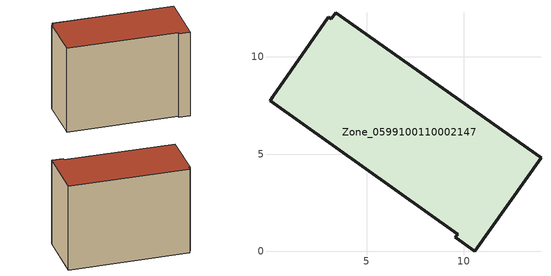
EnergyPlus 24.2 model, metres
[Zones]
Zone_0599100110002147
 floor ground (C_G): 3.17,11.96 3.4,12.27 13.98,4.82 10.56,0 9.56,0.7 9.69,0.88 0.02,7.75 0.17,7.95 3.03,12.05 z3.94
 wall outside (C_F): 9.56,0.7 10.56,0 13.98,4.82 3.4,12.27 3.17,11.96 3.03,12.05 0.17,7.95 0.02,7.75 9.69,0.88 9.56,0.7 z3.94:13.6
 roof outside (C_R): 3.4,12.27 3.17,11.96 3.03,12.05 0.17,7.95 0.02,7.75 9.69,0.88 9.56,0.7 10.56,0 13.98,4.82 z13.6
[BUILDING]
Pand.0599100110002147: North Axis=0; Terrain=City; Loads Convergence Tolerance Value=0.04; Temperature Convergence Tolerance Value=0.4; Solar Distribution=FullExterior; Maximum Number of Warmup Days=25; Minimum Number of Warmup Days=1
[Site:Location]
Rotterdam.The.Hague.AP_ZH_NLD Design_Conditions: Latitude=51.96; Longitude=4.45; Time Zone=1; Elevation=-4.5
[SITE:GROUNDTEMPERATURE:BUILDINGSURFACE]
18, 18, 18, 18, 18, 18, 18, 18, 18, 18, 18, 18
[MATERIAL] Thermal Absorptance=0.9; Solar Absorptance=0.7; Visible Absorptance=0.7
Name | Roughness | Thickness | Conductivity | Density | Specific Heat
G.TI.2015-2018 | MediumSmooth | 0.15 | 0.0428571 | 540 | 1210
F.TI.2015-2018 | Rough | 0.3 | 0.0666667 | 1920 | 840
R.TI.2015-2018 | MediumRough | 0.2 | 0.0333333 | 1500 | 1000
[CONSTRUCTION]
C_G: G.TI.2015-2018
C_F: F.TI.2015-2018
C_R: R.TI.2015-2018
[ZONE]
Zone_0599100110002147: Type=1; Multiplier=1; Ceiling Height=Autocalculate; Volume=Autocalculate; Floor Area=autocalculate; Part of Total Floor Area=Yes
[ZONEINFILTRATION:DESIGNFLOWRATE]
Infil_Zone_0599100110002147: Zone or ZoneList or Space or SpaceList=Zone_0599100110002147; Schedule=AlwaysOn; Design Flow Rate Calculation Method=Flow/Area; Flow Rate per Floor Area=0.0015; Constant Term Coefficient=1; Temperature Term Coefficient=0; Velocity Term Coefficient=0; Velocity Squared Term Coefficient=0
[HVACTEMPLATE:ZONE:IDEALLOADSAIRSYSTEM]
Zone_0599100110002147: Maximum Heating Supply Air Temperature=50; Minimum Cooling Supply Air Temperature=13; Maximum Heating Supply Air Humidity Ratio=0.0156; Minimum Cooling Supply Air Humidity Ratio=0.0077; Heating Limit=NoLimit; Cooling Limit=NoLimit; Dehumidification Control Type=ConstantSensibleHeatRatio; Cooling Sensible Heat Ratio=0.7; Dehumidification Setpoint=60; Humidification Control Type=None; Humidification Setpoint=30; Outdoor Air Method=None; Outdoor Air Flow Rate per Person=0.00944; Outdoor Air Flow Rate per Zone Floor Area=0; Outdoor Air Flow Rate per Zone=0; Demand Controlled Ventilation Type=None; Outdoor Air Economizer Type=NoEconomizer; Heat Recovery Type=None; Sensible Heat Recovery Effectiveness=0.7; Latent Heat Recovery Effectiveness=0.65
[ZONECONTROL:THERMOSTAT]
ThermostatControl_Zone_0599100110002147: Zone or ZoneList=Zone_0599100110002147; Control Type Schedule=DualSetpointControlType; Control 1=Thermostat_Zone_0599100110002147; Temperature Difference Between Cutout And Setpoint=0
[THERMOSTATSETPOINT:DUALSETPOINT]
Thermostat_Zone_0599100110002147: Heating Setpoint Temperature Schedule=HeatingSetpoint_Zone_0599100110002147; Cooling Setpoint Temperature Schedule=CoolingSetpoint_Zone_0599100110002147
[SCHEDULE:COMPACT]
HeatingSetpoint_Zone_0599100110002147: Through: 12/31, For: AllDays, Until: 24:00, 21
CoolingSetpoint_Zone_0599100110002147: Through: 12/31, For: AllDays, Until: 24:00, 24
DualSetpointControlType: Through: 12/31, For: AllDays, Until: 24:00, 4
AlwaysOn: Through: 12/31, For: AllDays, Until: 24:00, 1
